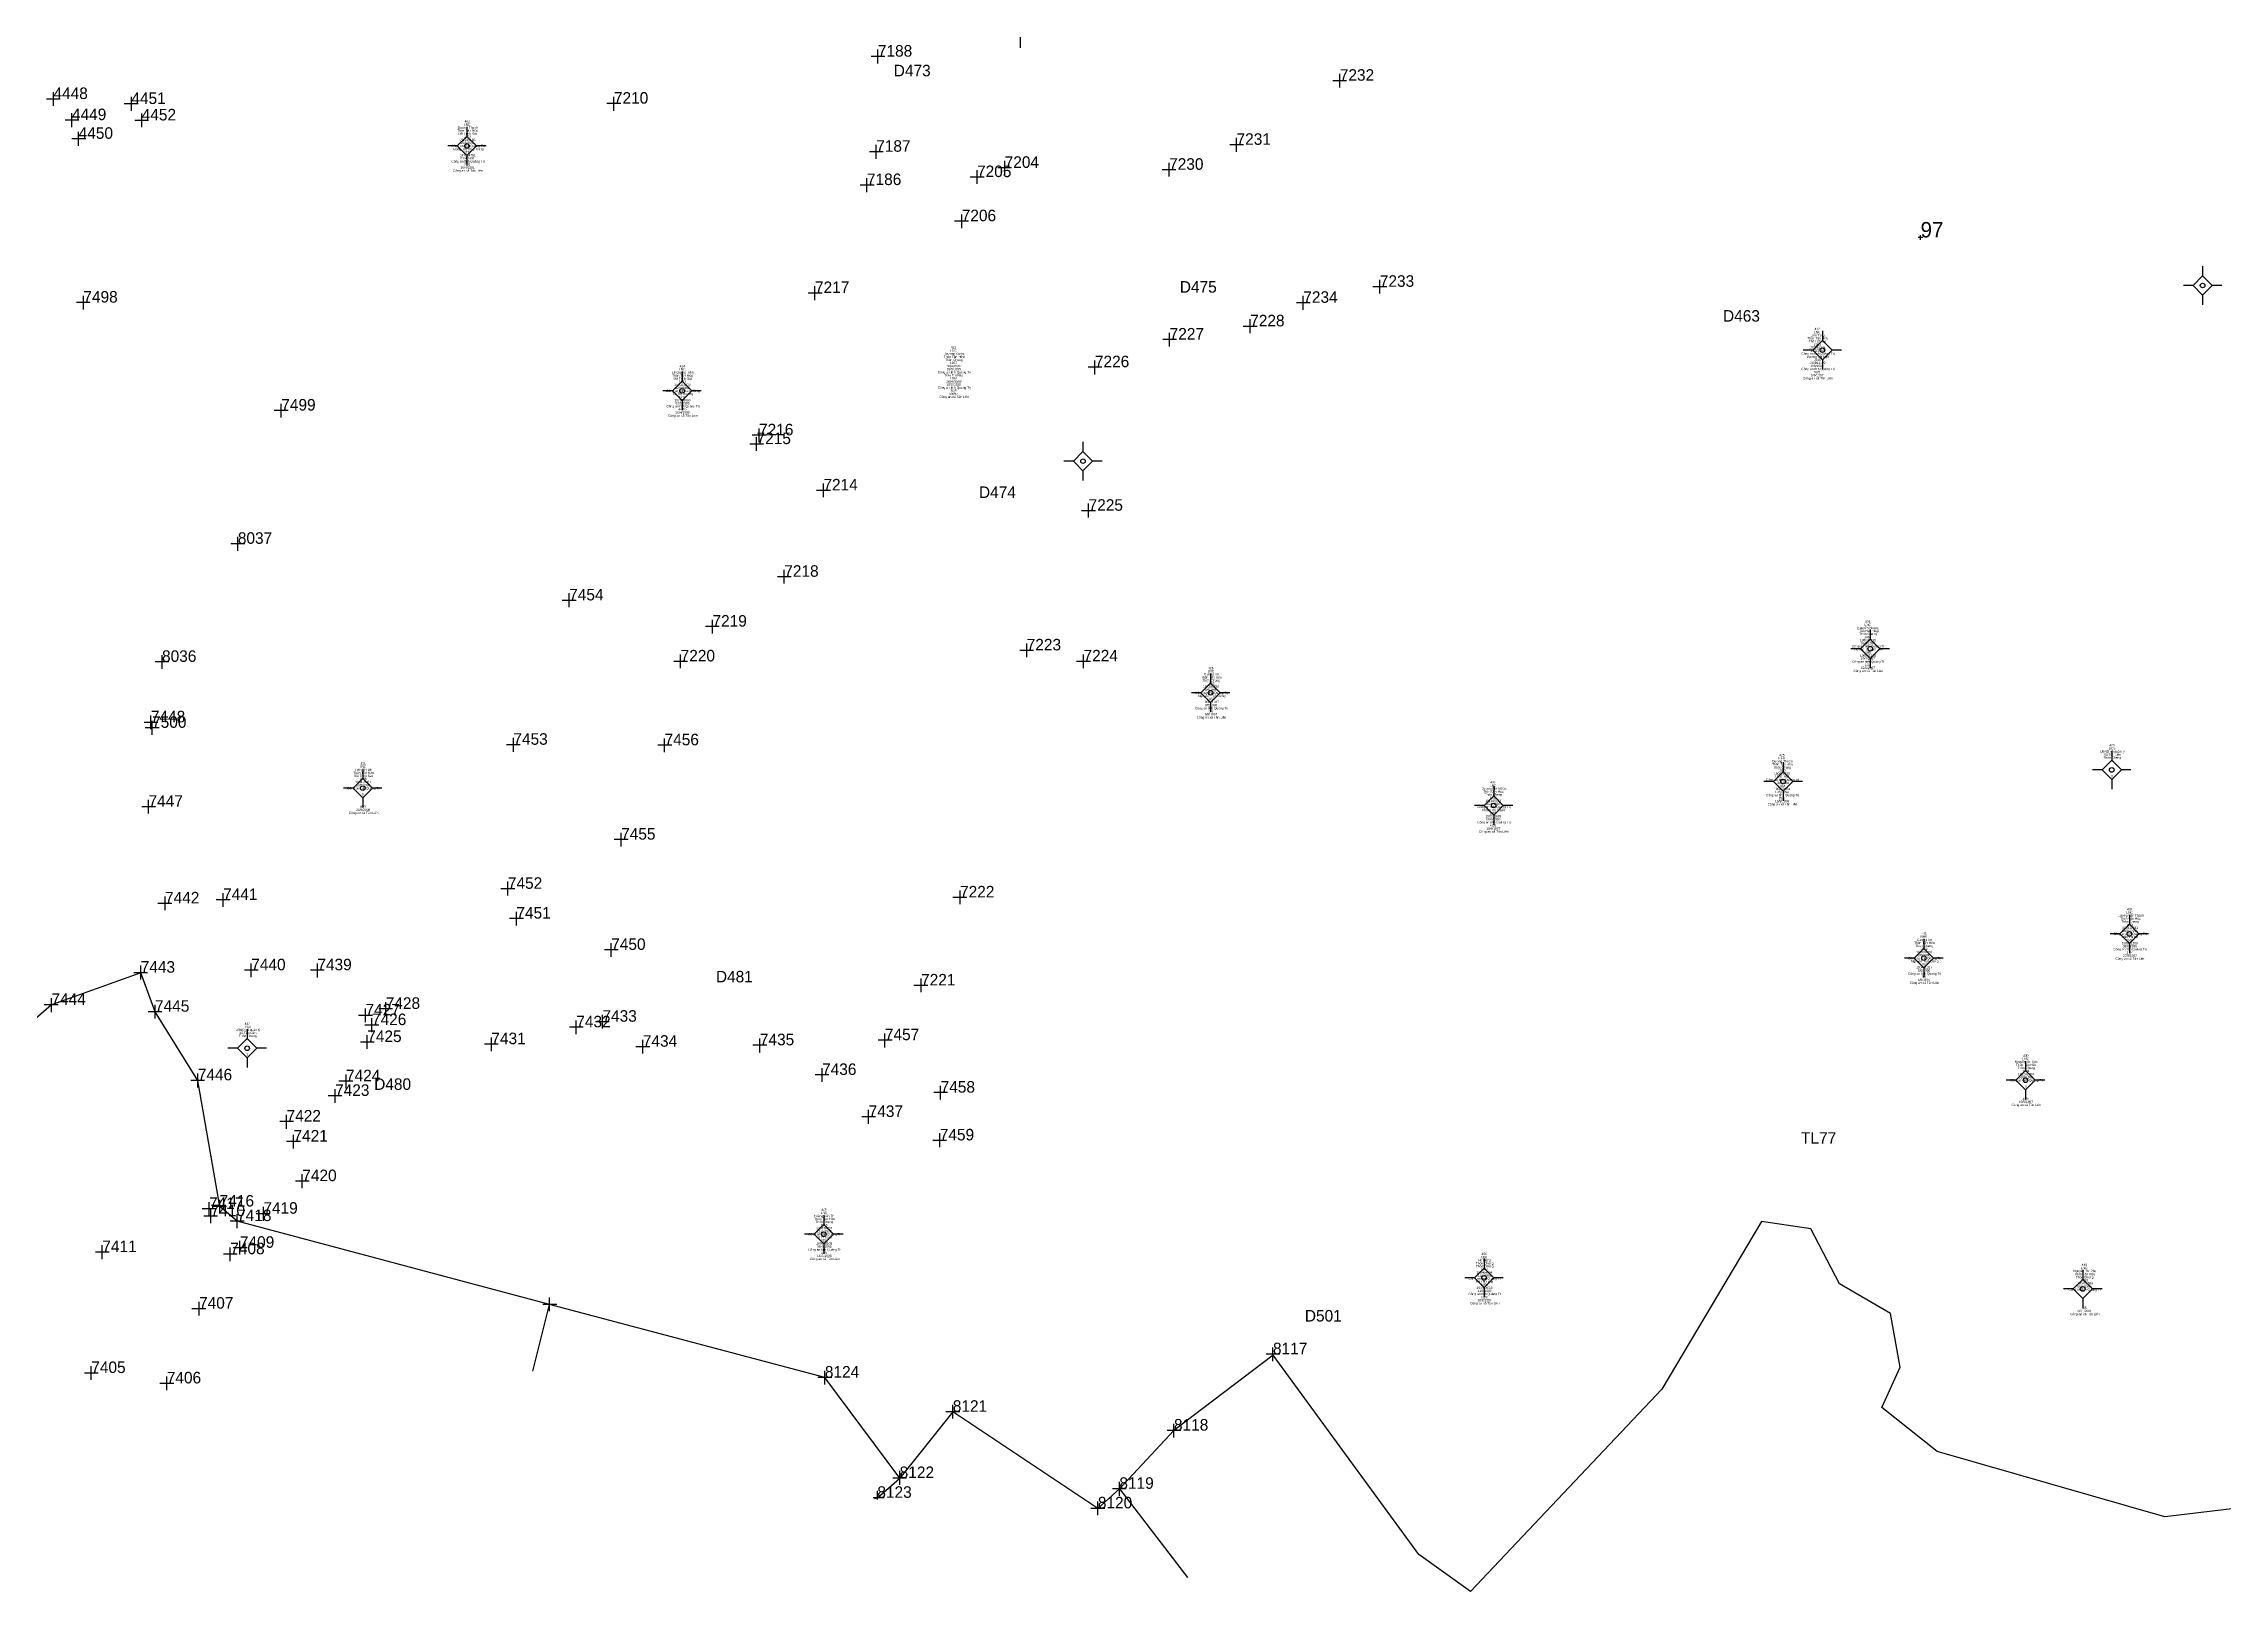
# Model space of a CAD drawing. Extents: x 548949 to 550223, y 1836732 to 1838051.
# Drawn here: x 549335.1 to 549618.3, y 1836975 to 1837176.1 of the extents above; entities that cross this region are included whole.
import ezdxf

# ---------------------------------------------------------------- set-up
doc = ezdxf.new("R2010")
doc.units = 0
for name, color, linetype in [('Level 11', 7, 'Continuous'), ('Level 15', 7, 'Continuous'), ('Level 4', 7, 'Continuous'), ('Level 41', 7, 'Continuous'), ('Level 5', 7, 'Continuous'), ('Level 52', 7, 'Continuous')]:
    doc.layers.add(name, color=color, linetype=linetype)

msp = doc.modelspace()

# ---------------------------------------------------------------- linework, layer by layer
at = {"layer": 'Level 11'}
for p, q in [((549390.04, 1837165.32), (549390.04, 1837164.07)), ((549388.79, 1837162.82), (549387.54, 1837162.82)), ((549390.04, 1837164.07), (549388.79, 1837162.82)), ((549388.79, 1837162.82), (549390.04, 1837161.57)), ((549391.29, 1837162.82), (549390.04, 1837164.07)), ((549390.04, 1837161.57), (549391.29, 1837162.82)), ((549390.04, 1837161.57), (549390.04, 1837160.32)), ((549392.54, 1837162.82), (549391.29, 1837162.82)), ((549614.25, 1837144.69), (549613, 1837144.69)), ((549615.5, 1837145.94), (549614.25, 1837144.69)), ((549614.25, 1837144.69), (549615.5, 1837143.44)), ((549615.5, 1837147.19), (549615.5, 1837145.94)), ((549616.75, 1837144.69), (549615.5, 1837145.94)), ((549615.5, 1837143.44), (549616.75, 1837144.69)), ((549618, 1837144.69), (549616.75, 1837144.69)), ((549615.5, 1837143.44), (549615.5, 1837142.19)), ((549566.11, 1837138.79), (549566.11, 1837137.54)), ((549564.86, 1837136.29), (549563.61, 1837136.29)), ((549566.11, 1837137.54), (549564.86, 1837136.29)), ((549564.86, 1837136.29), (549566.11, 1837135.04)), ((549567.36, 1837136.29), (549566.11, 1837137.54)), ((549566.11, 1837135.04), (549567.36, 1837136.29)), ((549568.61, 1837136.29), (549567.36, 1837136.29)), ((549417.98, 1837133.5), (549417.98, 1837132.25)), ((549566.11, 1837135.04), (549566.11, 1837133.79)), ((549416.73, 1837131), (549415.48, 1837131)), ((549417.98, 1837132.25), (549416.73, 1837131)), ((549416.73, 1837131), (549417.98, 1837129.75)), ((549419.23, 1837131), (549417.98, 1837132.25)), ((549417.98, 1837129.75), (549419.23, 1837131)), ((549420.48, 1837131), (549419.23, 1837131)), ((549417.98, 1837129.75), (549417.98, 1837128.5)), ((549468.81, 1837121.86), (549467.56, 1837121.86)), ((549470.06, 1837123.11), (549468.81, 1837121.86)), ((549468.81, 1837121.86), (549470.06, 1837120.61)), ((549470.06, 1837124.36), (549470.06, 1837123.11)), ((549471.31, 1837121.86), (549470.06, 1837123.11)), ((549470.06, 1837120.61), (549471.31, 1837121.86)), ((549472.56, 1837121.86), (549471.31, 1837121.86)), ((549470.06, 1837120.61), (549470.06, 1837119.36)), ((549572.32, 1837099.99), (549572.32, 1837098.74)), ((549571.07, 1837097.49), (549569.82, 1837097.49)), ((549572.32, 1837098.74), (549571.07, 1837097.49)), ((549571.07, 1837097.49), (549572.32, 1837096.24)), ((549573.57, 1837097.49), (549572.32, 1837098.74)), ((549572.32, 1837096.24), (549573.57, 1837097.49)), ((549572.32, 1837096.24), (549572.32, 1837094.99)), ((549574.82, 1837097.49), (549573.57, 1837097.49)), ((549486.64, 1837094.27), (549486.64, 1837093.02)), ((549485.39, 1837091.77), (549484.14, 1837091.77)), ((549486.64, 1837093.02), (549485.39, 1837091.77)), ((549485.39, 1837091.77), (549486.64, 1837090.52)), ((549487.89, 1837091.77), (549486.64, 1837093.02)), ((549486.64, 1837090.52), (549487.89, 1837091.77)), ((549489.14, 1837091.77), (549487.89, 1837091.77)), ((549486.64, 1837090.52), (549486.64, 1837089.27)), ((549561.01, 1837082.74), (549561.01, 1837081.49)), ((549603.69, 1837082.99), (549602.44, 1837081.74)), ((549603.69, 1837084.24), (549603.69, 1837082.99)), ((549604.94, 1837081.74), (549603.69, 1837082.99)), ((549375.25, 1837079.37), (549374, 1837079.37)), ((549376.5, 1837080.62), (549375.25, 1837079.37)), ((549375.25, 1837079.37), (549376.5, 1837078.12)), ((549376.5, 1837081.87), (549376.5, 1837080.62)), ((549377.75, 1837079.37), (549376.5, 1837080.62)), ((549376.5, 1837078.12), (549377.75, 1837079.37)), ((549379, 1837079.37), (549377.75, 1837079.37)), ((549523.41, 1837079.62), (549523.41, 1837078.37)), ((549559.76, 1837080.24), (549558.51, 1837080.24)), ((549561.01, 1837081.49), (549559.76, 1837080.24)), ((549559.76, 1837080.24), (549561.01, 1837078.99)), ((549562.26, 1837080.24), (549561.01, 1837081.49)), ((549561.01, 1837078.99), (549562.26, 1837080.24)), ((549563.51, 1837080.24), (549562.26, 1837080.24)), ((549602.44, 1837081.74), (549601.19, 1837081.74)), ((549602.44, 1837081.74), (549603.69, 1837080.49)), ((549603.69, 1837080.49), (549604.94, 1837081.74)), ((549603.69, 1837080.49), (549603.69, 1837079.24)), ((549606.19, 1837081.74), (549604.94, 1837081.74)), ((549376.5, 1837078.12), (549376.5, 1837076.87)), ((549522.16, 1837077.12), (549520.91, 1837077.12)), ((549523.41, 1837078.37), (549522.16, 1837077.12)), ((549522.16, 1837077.12), (549523.41, 1837075.87)), ((549524.66, 1837077.12), (549523.41, 1837078.37)), ((549523.41, 1837075.87), (549524.66, 1837077.12)), ((549525.91, 1837077.12), (549524.66, 1837077.12)), ((549561.01, 1837078.99), (549561.01, 1837077.74)), ((549523.41, 1837075.87), (549523.41, 1837074.62)), ((549605.98, 1837062.93), (549605.98, 1837061.68)), ((549579.28, 1837059.79), (549579.28, 1837058.54)), ((549604.73, 1837060.43), (549603.48, 1837060.43)), ((549605.98, 1837061.68), (549604.73, 1837060.43)), ((549604.73, 1837060.43), (549605.98, 1837059.18)), ((549607.23, 1837060.43), (549605.98, 1837061.68)), ((549605.98, 1837059.18), (549607.23, 1837060.43)), ((549608.48, 1837060.43), (549607.23, 1837060.43)), ((549578.03, 1837057.29), (549576.78, 1837057.29)), ((549579.28, 1837058.54), (549578.03, 1837057.29)), ((549578.03, 1837057.29), (549579.28, 1837056.04)), ((549580.53, 1837057.29), (549579.28, 1837058.54)), ((549579.28, 1837056.04), (549580.53, 1837057.29)), ((549581.78, 1837057.29), (549580.53, 1837057.29)), ((549605.98, 1837059.18), (549605.98, 1837057.93)), ((549579.28, 1837056.04), (549579.28, 1837054.79)), ((549360.24, 1837045.57), (549358.99, 1837045.57)), ((549361.49, 1837046.82), (549360.24, 1837045.57)), ((549360.24, 1837045.57), (549361.49, 1837044.32)), ((549361.49, 1837048.07), (549361.49, 1837046.82)), ((549362.74, 1837045.57), (549361.49, 1837046.82)), ((549361.49, 1837044.32), (549362.74, 1837045.57)), ((549363.99, 1837045.57), (549362.74, 1837045.57)), ((549361.49, 1837044.32), (549361.49, 1837043.07)), ((549592.49, 1837042.66), (549591.24, 1837041.41)), ((549592.49, 1837043.91), (549592.49, 1837042.66)), ((549593.74, 1837041.41), (549592.49, 1837042.66)), ((549591.24, 1837041.41), (549589.99, 1837041.41)), ((549591.24, 1837041.41), (549592.49, 1837040.16)), ((549592.49, 1837040.16), (549593.74, 1837041.41)), ((549592.49, 1837040.16), (549592.49, 1837038.91)), ((549594.99, 1837041.41), (549593.74, 1837041.41)), ((549436.39, 1837022.65), (549435.14, 1837021.4)), ((549436.39, 1837023.9), (549436.39, 1837022.65)), ((549437.64, 1837021.4), (549436.39, 1837022.65)), ((549435.14, 1837021.4), (549433.89, 1837021.4)), ((549435.14, 1837021.4), (549436.39, 1837020.15)), ((549436.39, 1837020.15), (549437.64, 1837021.4)), ((549436.39, 1837020.15), (549436.39, 1837018.9)), ((549438.89, 1837021.4), (549437.64, 1837021.4)), ((549522.16, 1837016.98), (549520.91, 1837015.73)), ((549522.16, 1837018.23), (549522.16, 1837016.98)), ((549523.41, 1837015.73), (549522.16, 1837016.98)), ((549520.91, 1837015.73), (549519.66, 1837015.73)), ((549520.91, 1837015.73), (549522.16, 1837014.48)), ((549522.16, 1837014.48), (549523.41, 1837015.73)), ((549522.16, 1837014.48), (549522.16, 1837013.23)), ((549524.66, 1837015.73), (549523.41, 1837015.73)), ((549598.68, 1837014.29), (549597.43, 1837014.29)), ((549599.93, 1837015.54), (549598.68, 1837014.29)), ((549598.68, 1837014.29), (549599.93, 1837013.04)), ((549599.93, 1837016.79), (549599.93, 1837015.54)), ((549601.18, 1837014.29), (549599.93, 1837015.54)), ((549599.93, 1837013.04), (549601.18, 1837014.29)), ((549602.43, 1837014.29), (549601.18, 1837014.29)), ((549599.93, 1837013.04), (549599.93, 1837011.79))]:
    msp.add_line(p, q, dxfattribs=at)
for centre in [(549390.04, 1837162.82), (549615.5, 1837144.69), (549566.11, 1837136.29), (549417.98, 1837131), (549470.06, 1837121.86), (549572.32, 1837097.49), (549486.64, 1837091.77), (549376.5, 1837079.37), (549561.01, 1837080.24), (549603.69, 1837081.74), (549523.41, 1837077.12), (549605.98, 1837060.43), (549579.28, 1837057.29), (549361.49, 1837045.57), (549592.49, 1837041.41), (549436.39, 1837021.4), (549522.16, 1837015.73), (549599.93, 1837014.29)]:
    msp.add_circle(centre, 0.3, dxfattribs=at)
at = {"layer": 'Level 4'}
for p, q in [((549461.96, 1837175.56), (549461.96, 1837177.34)), ((549444.31, 1837174.43), (549442.53, 1837174.43)), ((549443.42, 1837173.54), (549443.42, 1837175.36)), ((549504.31, 1837171.3), (549502.53, 1837171.3)), ((549503.42, 1837170.41), (549503.42, 1837172.19)), ((549337.22, 1837168.92), (549335.44, 1837168.92)), ((549336.33, 1837168.03), (549336.33, 1837169.81)), ((549338.73, 1837165.26), (549338.73, 1837167.07)), ((549347.34, 1837168.28), (549345.52, 1837168.28)), ((549346.45, 1837167.39), (549346.45, 1837169.2)), ((549410.02, 1837168.32), (549408.2, 1837168.32)), ((549409.13, 1837167.4), (549409.13, 1837169.21)), ((549339.62, 1837166.18), (549337.84, 1837166.18)), ((549339.6, 1837162.86), (549339.6, 1837164.64)), ((549348.68, 1837166.14), (549346.9, 1837166.14)), ((549347.79, 1837165.25), (549347.79, 1837167.03)), ((549340.52, 1837163.75), (549338.71, 1837163.75)), ((549444.09, 1837162.07), (549442.31, 1837162.07)), ((549443.2, 1837161.14), (549443.2, 1837162.96)), ((549490.9, 1837162.97), (549489.12, 1837162.97)), ((549490.01, 1837162.08), (549490.01, 1837163.9)), ((549442, 1837156.82), (549442, 1837158.63)), ((549457.22, 1837158.78), (549455.41, 1837158.78)), ((549456.3, 1837157.89), (549456.3, 1837159.67)), ((549460.78, 1837159.98), (549459, 1837159.98)), ((549459.89, 1837159.09), (549459.89, 1837160.9)), ((549482.14, 1837159.73), (549480.36, 1837159.73)), ((549481.25, 1837158.84), (549481.25, 1837160.62)), ((549442.92, 1837157.74), (549441.11, 1837157.74)), ((549455.2, 1837153.04), (549453.38, 1837153.04)), ((549454.31, 1837152.15), (549454.31, 1837153.93)), ((549579.17, 1837150.94), (549578.54, 1837150.94)), ((549578.86, 1837150.63), (549578.86, 1837151.25)), ((549435.25, 1837142.78), (549435.25, 1837144.6)), ((549509.51, 1837144.52), (549507.73, 1837144.52)), ((549508.62, 1837143.63), (549508.62, 1837145.44)), ((549341.1, 1837142.47), (549339.32, 1837142.47)), ((549340.21, 1837141.58), (549340.21, 1837143.36)), ((549436.18, 1837143.71), (549434.36, 1837143.71)), ((549499.57, 1837142.44), (549497.79, 1837142.44)), ((549498.68, 1837141.52), (549498.68, 1837143.33)), ((549492.67, 1837139.38), (549490.85, 1837139.38)), ((549491.78, 1837138.49), (549491.78, 1837140.3)), ((549482.21, 1837137.67), (549480.43, 1837137.67)), ((549481.32, 1837136.78), (549481.32, 1837138.56)), ((549472.5, 1837134.07), (549470.72, 1837134.07)), ((549471.61, 1837133.14), (549471.61, 1837134.96)), ((549366.81, 1837128.44), (549365, 1837128.44)), ((549365.92, 1837127.55), (549365.92, 1837129.33)), ((549428.9, 1837125.22), (549427.09, 1837125.22)), ((549427.66, 1837123.19), (549427.66, 1837124.97)), ((549427.98, 1837124.33), (549427.98, 1837126.11)), ((549428.55, 1837124.08), (549426.77, 1837124.08)), ((549436.34, 1837117.17), (549436.34, 1837118.98)), ((549437.26, 1837118.06), (549435.45, 1837118.06)), ((549470.79, 1837114.53), (549470.79, 1837116.34)), ((549471.68, 1837115.42), (549469.86, 1837115.42)), ((549361.17, 1837111.12), (549359.35, 1837111.12)), ((549360.28, 1837110.23), (549360.28, 1837112.01)), ((549431.26, 1837105.95), (549431.26, 1837107.73)), ((549432.15, 1837106.84), (549430.37, 1837106.84)), ((549404.21, 1837103.77), (549402.39, 1837103.77)), ((549403.32, 1837102.88), (549403.32, 1837104.7)), ((549422.82, 1837100.36), (549421.04, 1837100.36)), ((549421.93, 1837099.47), (549421.93, 1837101.25)), ((549350.43, 1837094.86), (549350.43, 1837096.67)), ((549417.8, 1837094.95), (549417.8, 1837096.73)), ((549463.64, 1837097.27), (549461.86, 1837097.27)), ((549462.75, 1837096.38), (549462.75, 1837098.16)), ((549470.13, 1837094.95), (549470.13, 1837096.73)), ((549351.32, 1837095.78), (549349.54, 1837095.78)), ((549418.69, 1837095.84), (549416.91, 1837095.84)), ((549471.02, 1837095.84), (549469.24, 1837095.84)), ((549349.87, 1837087.92), (549348.09, 1837087.92)), ((549348.98, 1837087.03), (549348.98, 1837088.81)), ((549349.14, 1837086.32), (549349.14, 1837088.1)), ((549350.06, 1837087.21), (549348.25, 1837087.21)), ((549396.96, 1837085.01), (549395.18, 1837085.01)), ((549396.07, 1837084.08), (549396.07, 1837085.9)), ((549416.64, 1837084.94), (549414.82, 1837084.94)), ((549415.71, 1837084.05), (549415.71, 1837085.83)), ((549349.57, 1837076.95), (549347.79, 1837076.95)), ((549348.68, 1837076.06), (549348.68, 1837077.84)), ((549410.96, 1837072.68), (549409.18, 1837072.68)), ((549410.07, 1837071.79), (549410.07, 1837073.57)), ((549350.82, 1837063.5), (549350.82, 1837065.28)), ((549358.37, 1837063.95), (549358.37, 1837065.74)), ((549396.25, 1837066.29), (549394.44, 1837066.29)), ((549395.36, 1837065.4), (549395.36, 1837067.22)), ((549454.98, 1837065.17), (549453.16, 1837065.17)), ((549454.09, 1837064.28), (549454.09, 1837066.06)), ((549351.71, 1837064.39), (549349.89, 1837064.39)), ((549359.3, 1837064.84), (549357.48, 1837064.84)), ((549397.38, 1837062.42), (549395.57, 1837062.42)), ((549396.46, 1837061.53), (549396.46, 1837063.31)), ((549362.02, 1837054.81), (549362.02, 1837056.59)), ((549370.61, 1837054.78), (549370.61, 1837056.59)), ((549409.67, 1837058.35), (549407.89, 1837058.35)), ((549408.78, 1837057.46), (549408.78, 1837059.24)), ((549348.55, 1837055.39), (549346.77, 1837055.39)), ((549347.66, 1837054.5), (549347.66, 1837056.32)), ((549362.91, 1837055.7), (549361.13, 1837055.7)), ((549371.5, 1837055.7), (549369.72, 1837055.7)), ((549449.03, 1837052.84), (549449.03, 1837054.62)), ((549336.96, 1837051.21), (549335.14, 1837051.21)), ((549336.07, 1837050.28), (549336.07, 1837052.1)), ((549349.52, 1837049.43), (549349.52, 1837051.21)), ((549379.49, 1837049.8), (549379.49, 1837051.58)), ((549449.92, 1837053.73), (549448.1, 1837053.73)), ((549350.41, 1837050.32), (549348.63, 1837050.32)), ((549377.78, 1837049.84), (549375.97, 1837049.84)), ((549378.59, 1837048.58), (549376.78, 1837048.58)), ((549376.86, 1837048.95), (549376.86, 1837050.73)), ((549377.7, 1837047.66), (549377.7, 1837049.47)), ((549380.38, 1837050.69), (549378.6, 1837050.69)), ((549405.13, 1837048.29), (549403.35, 1837048.29)), ((549404.24, 1837047.39), (549404.24, 1837049.18)), ((549408.53, 1837049.02), (549406.75, 1837049.02)), ((549407.64, 1837048.13), (549407.64, 1837049.91)), ((549377.98, 1837046.38), (549376.2, 1837046.38)), ((549377.09, 1837045.49), (549377.09, 1837047.27)), ((549394.1, 1837046.1), (549392.32, 1837046.1)), ((549393.21, 1837045.21), (549393.21, 1837046.99)), ((549413.78, 1837045.77), (549411.96, 1837045.77)), ((549412.89, 1837044.88), (549412.89, 1837046.66)), ((549428.98, 1837045.96), (549427.16, 1837045.96)), ((549428.09, 1837045.03), (549428.09, 1837046.85)), ((549445.26, 1837046.62), (549443.44, 1837046.62)), ((549444.33, 1837045.69), (549444.33, 1837047.51)), ((549436.17, 1837041.21), (549436.17, 1837042.99)), ((549355.97, 1837041.4), (549354.19, 1837041.4)), ((549355.08, 1837040.48), (549355.08, 1837042.29)), ((549372.91, 1837038.49), (549372.91, 1837040.27)), ((549375.22, 1837041.28), (549373.4, 1837041.28)), ((549374.33, 1837040.36), (549374.33, 1837042.17)), ((549437.06, 1837042.1), (549435.28, 1837042.1)), ((549452.47, 1837039.8), (549450.68, 1837039.8)), ((549451.57, 1837038.91), (549451.57, 1837040.69)), ((549366.61, 1837035.12), (549366.61, 1837036.94)), ((549373.8, 1837039.38), (549372.02, 1837039.38)), ((549442.22, 1837035.75), (549442.22, 1837037.56)), ((549367.5, 1837036.05), (549365.72, 1837036.05)), ((549367.51, 1837032.56), (549367.51, 1837034.34)), ((549443.11, 1837036.64), (549441.33, 1837036.64)), ((549451.46, 1837032.71), (549451.46, 1837034.52)), ((549368.4, 1837033.45), (549366.62, 1837033.45)), ((549452.35, 1837033.6), (549450.57, 1837033.6)), ((549369.54, 1837028.3), (549367.76, 1837028.3)), ((549368.65, 1837027.41), (549368.65, 1837029.19)), ((549356.54, 1837023.76), (549356.54, 1837025.58)), ((549357.92, 1837024.11), (549357.92, 1837025.89)), ((549357.43, 1837024.69), (549355.65, 1837024.69)), ((549357.64, 1837023.75), (549355.86, 1837023.75)), ((549356.75, 1837022.86), (549356.75, 1837024.64)), ((549358.81, 1837025), (549357.03, 1837025)), ((549361.1, 1837023.11), (549359.29, 1837023.11)), ((549360.18, 1837022.18), (549360.18, 1837024)), ((549364.49, 1837024.07), (549362.68, 1837024.07)), ((549363.6, 1837023.14), (549363.6, 1837024.96)), ((549342.67, 1837018.16), (549342.67, 1837019.97)), ((549360.55, 1837018.75), (549360.55, 1837020.53)), ((549343.56, 1837019.08), (549341.78, 1837019.08)), ((549360.19, 1837018.81), (549358.41, 1837018.81)), ((549359.3, 1837017.92), (549359.3, 1837019.7)), ((549361.48, 1837019.64), (549359.66, 1837019.64)), ((549356.13, 1837011.73), (549354.31, 1837011.73)), ((549355.24, 1837010.84), (549355.24, 1837012.62)), ((549401.71, 1837012.29), (549399.89, 1837012.29)), ((549400.78, 1837011.4), (549400.78, 1837013.18)), ((549495.63, 1837005.81), (549493.85, 1837005.81)), ((549494.74, 1837004.92), (549494.74, 1837006.7)), ((549342.13, 1837003.37), (549340.35, 1837003.37)), ((549341.24, 1837002.48), (549341.24, 1837004.27)), ((549351.05, 1837001.13), (549351.05, 1837002.91)), ((549437.42, 1837002.77), (549435.64, 1837002.77)), ((549436.53, 1837001.88), (549436.53, 1837003.66)), ((549351.98, 1837002.02), (549350.16, 1837002.02)), ((549454.08, 1836998.33), (549452.26, 1836998.33)), ((549453.15, 1836997.44), (549453.15, 1836999.22)), ((549482.77, 1836995.89), (549480.99, 1836995.89)), ((549481.88, 1836995), (549481.88, 1836996.78)), ((549447.14, 1836989.72), (549445.36, 1836989.72)), ((549446.25, 1836988.83), (549446.25, 1836990.64)), ((549474.79, 1836987.43), (549474.79, 1836989.21)), ((549444.24, 1836987.15), (549442.8, 1836987.15)), ((549443.35, 1836986.94), (549443.35, 1836988.08)), ((549472.89, 1836985.78), (549471.1, 1836985.78)), ((549471.99, 1836984.89), (549471.99, 1836986.67)), ((549475.68, 1836988.32), (549473.9, 1836988.32))]:
    msp.add_line(p, q, dxfattribs=at)
at = {"layer": 'Level 41'}
for p, q in [((549398.61, 1837003.59), (549400.78, 1837012.29)), ((549474.79, 1836988.32), (549483.62, 1836976.8))]:
    msp.add_line(p, q, dxfattribs=at)
msp.add_lwpolyline([(549443, 1836987.07), (549443.35, 1836987.15), (549446.25, 1836989.72)], dxfattribs=at)
at = {"layer": 'Level 52'}
for p, q in [((549360.18, 1837023.11), (549357.92, 1837025)), ((549400.78, 1837012.29), (549360.18, 1837023.11)), ((549558.21, 1837023.04), (549545.27, 1837001.27)), ((549513.7, 1836979.78), (549494.76, 1837005.7)), ((549520.4, 1836974.99), (549513.7, 1836979.78))]:
    msp.add_line(p, q, dxfattribs=at)
for points in [[(549347.66, 1837055.39), (549336.07, 1837051.21), (549319.04, 1837036.41)], [(549357.92, 1837025), (549355.08, 1837041.4), (549349.52, 1837050.32), (549347.66, 1837055.39)], [(549568.33, 1837014.96), (549564.62, 1837022.1), (549558.21, 1837023.04)], [(549620.03, 1836985.81), (549610.57, 1836984.68), (549581.01, 1836993.16), (549573.84, 1836998.87), (549576.2, 1837004.13), (549574.97, 1837011.09), (549568.33, 1837014.96)], [(549446.25, 1836989.72), (549436.53, 1837002.77), (549400.78, 1837012.29)], [(549494.76, 1837005.7), (549481.88, 1836995.89), (549474.79, 1836988.32)], [(549545.27, 1837001.27), (549520.4, 1836974.99)], [(549474.79, 1836988.32), (549471.99, 1836985.78), (549453.15, 1836998.33), (549446.25, 1836989.72)]]:
    msp.add_lwpolyline(points, dxfattribs=at)

# ---------------------------------------------------------------- texts
at = {"layer": 'Level 15'}
for s, p in [('Thôn Tân Hữu', (549388.8, 1837164.67)), ('Dương Thanh', (549388.86, 1837165.07)), ('Đồi Trinh Sát', (549388.9, 1837164.27)), ('LNC', (549389.66, 1837165.47)), ('402', (549389.72, 1837165.87)), ('Công an tỉnh Quảng Trị', (549388.02, 1837162.67)), ('Hoàng Thị Thùy Trang', (549388.09, 1837162.27)), ('191216183', (549389.06, 1837163.47)), ('197004751', (549389.1, 1837161.47)), ('15/6/2004', (549389.18, 1837163.07)), ('1973', (549389.62, 1837163.87)), ('1977', (549389.62, 1837161.87)), ('Công an tỉnh Quảng Trị', (549388.02, 1837160.67)), ('Công an xã Tân Liên', (549388.23, 1837159.47)), ('01/4/1991', (549389.2, 1837161.07)), ('16/4/2001', (549389.2, 1837159.87)), ('73/5', (549389.67, 1837160.27)), ('LNC', (549565.02, 1837138.49)), ('412', (549565.08, 1837138.89)), ('Trương Cược', (549452.08, 1837135.68)), ('LNC', (549452.83, 1837136.08)), ('413', (549452.89, 1837136.48)), ('Công an tỉnh Quảng Trị', (549563.38, 1837135.69)), ('Thôn Tân Hữu', (549564.16, 1837137.69)), ('Thôn Cheng', (549564.34, 1837137.29)), ('197045348', (549564.42, 1837136.49)), ('Lâm Tùng', (549564.53, 1837138.09)), ('19/5/1993', (549564.54, 1837136.09)), ('1961', (549565, 1837136.89)), ('Thôn Tân Hiệp', (549416.69, 1837132.85)), ('Lê Quang Hiền', (549416.68, 1837133.25)), ('LNC', (549417.6, 1837133.65)), ('414', (549417.66, 1837134.05)), ('Công an tỉnh Quảng Trị', (549451.19, 1837133.28)), ('Thôn Tân Hữu', (549451.97, 1837135.28)), ('Trần Thị Nậy', (549452.08, 1837132.88)), ('Thôn Cheng', (549452.15, 1837134.88)), ('190478567', (549452.23, 1837134.08)), ('19/5/1995', (549452.35, 1837133.68)), ('1937', (549452.79, 1837134.48)), ('Công an tỉnh Quảng Trị', (549563.38, 1837133.69)), ('Dương Thị Nga', (549564.09, 1837135.29)), ('190891129', (549564.42, 1837134.49)), ('5/6/1997', (549564.64, 1837132.89)), ('8/6/1996', (549564.65, 1837134.09)), ('1966', (549564.98, 1837134.89)), ('50/5', (549565.03, 1837133.29)), ('Công an tỉnh Lâm Đồng', (549415.92, 1837130.85)), ('Đồi Trinh Sát', (549416.84, 1837132.45)), ('Lê Thị Hướng', (549416.82, 1837130.45)), ('250327233', (549417, 1837131.65)), ('22/4/1988', (549417.12, 1837131.25)), ('1979', (549417.56, 1837130.05)), ('1971', (549417.58, 1837132.05)), ('Công an tỉnh Quảng Trị', (549451.19, 1837131.28)), ('Công an xã Tân Liên', (549451.4, 1837130.08)), ('190478588', (549452.23, 1837132.08)), ('19/5/1995', (549452.35, 1837131.68)), ('5/6/97', (549452.67, 1837130.48)), ('1930', (549452.79, 1837132.48)), ('30/5', (549452.84, 1837130.88)), ('Công an xã Tân Liên', (549563.59, 1837132.49)), ('Công an tỉnh Quảng Trị', (549415.96, 1837128.85)), ('Công an xã Tân Liên', (549416.17, 1837127.65)), ('197058880', (549417, 1837129.65)), ('02/5/1995', (549417.12, 1837129.25)), ('20/4/1999', (549417.12, 1837128.05)), ('44/10', (549417.5, 1837128.45)), ('Thôn Hòa Hiệp', (549570.65, 1837099.66)), ('Nguyễn Hoàng', (549570.66, 1837100.06)), ('Thôn Cheng', (549570.9, 1837099.26)), ('1965', (549571.54, 1837098.86)), ('LNC', (549571.58, 1837100.46)), ('424', (549571.64, 1837100.86)), ('Công an tỉnh Quảng Trị', (549569.94, 1837097.66)), ('Dương Thị Kim Liên', (549570.25, 1837097.26)), ('190891139', (549570.98, 1837098.46)), ('190891128', (549570.98, 1837096.46)), ('08/6/1996', (549571.1, 1837098.06)), ('19/7/2007', (549571.1, 1837096.06)), ('1965', (549571.54, 1837096.86)), ('Thôn Tân Hữu', (549485.4, 1837093.62)), ('Thôn Cheng', (549485.58, 1837093.22)), ('Dương An', (549485.78, 1837094.02)), ('LNC', (549486.26, 1837094.42)), ('426', (549486.32, 1837094.82)), ('Công an tỉnh Quảng Trị', (549569.94, 1837095.66)), ('Công an xã Tân Liên', (549570.15, 1837094.46)), ('02/5/2007', (549571.1, 1837094.86)), ('27/4', (549571.59, 1837095.26)), ('Công an tỉnh Quảng Trị', (549484.62, 1837091.62)), ('Nguyễn Thị Hường', (549485.02, 1837091.22)), ('197090750', (549485.66, 1837092.42)), ('190411017', (549485.66, 1837090.42)), ('8/6/1996', (549485.89, 1837092.02)), ('1952', (549486.22, 1837092.82)), ('1952', (549486.22, 1837090.82)), ('Công an tỉnh Quảng Trị', (549484.62, 1837089.62)), ('Công an xã Tân Liên', (549484.83, 1837088.42)), ('5/6/1997', (549485.88, 1837088.82)), ('8/6/1996', (549485.89, 1837090.02)), ('3/5', (549486.38, 1837089.22)), ('423', (549603.37, 1837084.79)), ('LNC', (549376.12, 1837082.02)), ('431', (549376.21, 1837082.42)), ('Thôn Tân Hữu', (549559.57, 1837082.32)), ('Dương Thị Cứ', (549559.59, 1837082.72)), ('Thôn Cheng', (549559.75, 1837081.92)), ('NHK', (549560.4, 1837083.12)), ('425', (549560.49, 1837083.52)), ('UBND xã quản lý', (549602.19, 1837083.99)), ('Thôn Cheng', (549602.63, 1837083.19)), (' Xã Tân Liên ', (549602.54, 1837083.59)), ('DCS', (549603.29, 1837084.39)), ('0', (549603.59, 1837082.79)), ('Công an tỉnh Quảng Trị', (549374.48, 1837079.22)), ('Thôn Tân Hữu', (549375.26, 1837081.22)), ('Đồi Trinh Sát', (549375.36, 1837080.82)), ('Trần Thị Bé', (549375.48, 1837081.62)), ('190478887', (549375.52, 1837080.02)), ('19/5/1993', (549375.64, 1837079.62)), ('1946', (549376.08, 1837080.42)), ('Dương Minh Đức', (549521.84, 1837079.18)), ('LNC', (549522.92, 1837079.58)), ('432', (549522.98, 1837079.98)), ('Công an tỉnh Quảng Trị', (549558.79, 1837080.32)), ('190470210', (549559.83, 1837081.12)), ('190470814', (549559.83, 1837079.12)), ('19/5/1993', (549559.95, 1837080.72)), ('Lâm Cừu', (549560.03, 1837079.92)), ('1950', (549560.39, 1837081.52)), ('1954', (549560.39, 1837079.52)), ('0', (549603.59, 1837080.79)), ('20/8/2006', (549375.64, 1837076.42)), ('49/5', (549376.13, 1837076.82)), ('0', (549376.4, 1837078.42)), ('Công an tỉnh Quảng Trị', (549521.28, 1837076.78)), ('Phạm Thị Tuyết', (549521.92, 1837076.38)), ('Thôn Duy Hòa', (549522.04, 1837078.78)), ('Thôn Cheng', (549522.24, 1837078.38)), ('191165074', (549522.32, 1837077.58)), ('25/4/1995', (549522.44, 1837077.18)), ('1956', (549522.88, 1837077.98)), ('Công an tỉnh Quảng Trị', (549558.79, 1837078.32)), ('Công an xã Tân Liên', (549559, 1837077.12)), ('12/5/1994', (549559.95, 1837078.72)), ('16/5/1998', (549559.95, 1837077.52)), ('29/5', (549560.44, 1837077.92)), ('Công an xã Tân Liên', (549374.69, 1837076.02)), ('Công an tỉnh Quảng Trị', (549521.28, 1837074.78)), ('Công an xã Tân Liên', (549521.49, 1837073.58)), ('190311839', (549522.32, 1837075.58)), ('09/6/1996', (549522.44, 1837075.18)), ('10/8/1997', (549522.44, 1837073.98)), ('1957', (549522.88, 1837075.98)), ('40/6', (549522.94, 1837074.38)), (' Lương Văn Thành', (549604.38, 1837062.68)), (' Thôn Vân Hòa', (549604.67, 1837062.28)), ('LNC', (549605.6, 1837063.08)), ('433', (549605.66, 1837063.48)), ('Thôn Tân Hữu', (549578.02, 1837059.13)), ('Dương An', (549578.4, 1837059.53)), ('NHK', (549578.85, 1837059.93)), ('441', (549578.97, 1837060.33)), ('Công an tỉnh Quảng Trị ', (549603.9, 1837060.28)), ('Thôn Cheng', (549604.92, 1837061.88)), ('Trần Thị Nỡ', (549604.95, 1837059.88)), ('08/06/1996', (549605.01, 1837060.68)), ('190311541', (549605.04, 1837061.08)), ('1963', (549605.56, 1837061.48)), ('1965', (549605.56, 1837059.48)), ('Công an tỉnh Quảng Trị', (549577.24, 1837057.13)), ('Nguyễn Thị Hường', (549577.64, 1837056.73)), ('Thôn Cheng', (549578.2, 1837058.73)), ('197090750', (549578.28, 1837057.93)), ('8/6/1996', (549578.51, 1837057.53)), ('1952', (549578.84, 1837058.33)), ('1952', (549578.84, 1837056.33)), ('Công an tỉnh Quảng Trị ', (549603.9, 1837058.28)), ('Công an xã Tân Liên', (549604.17, 1837057.08)), ('190891100', (549605, 1837059.08)), ('09/6/1996', (549605.12, 1837058.68)), ('10/8/1997', (549605.12, 1837057.48)), ('17/7', (549605.61, 1837057.88)), ('Công an tỉnh Quảng Trị', (549577.24, 1837055.13)), ('Công an xã Tân Liên', (549577.45, 1837053.93)), ('190411017', (549578.28, 1837055.93)), ('5/6/1997', (549578.5, 1837054.33)), ('8/6/1996', (549578.51, 1837055.53)), ('3/5', (549579, 1837054.73)), ('UBND xã quản lý', (549359.99, 1837047.82)), ('TSN', (549361.11, 1837048.22)), ('442', (549361.17, 1837048.62)), ('Thôn Cheng', (549360.43, 1837047.02)), (' Xã Tân Liên ', (549360.34, 1837047.42)), ('0', (549361.39, 1837046.62)), ('0', (549361.39, 1837044.62)), ('Nguyễn Thị Cúc', (549591.09, 1837043.67)), ('Thôn Tân Hữu', (549591.25, 1837043.27)), ('Thôn Cheng', (549591.43, 1837042.87)), ('1944', (549592.07, 1837042.47)), ('LNC', (549592.11, 1837044.07)), ('440', (549592.17, 1837044.47)), ('Công an tỉnh Quảng Trị', (549590.47, 1837041.27)), ('191292084', (549591.51, 1837042.07)), ('08/6/1996', (549591.63, 1837041.67)), ('0', (549592.39, 1837040.47)), ('Công an xã Tân Liên', (549590.68, 1837038.07)), ('05/6/1997', (549591.63, 1837038.47)), ('45/5', (549592.12, 1837038.87)), ('Hoàng Văn Thị', (549435.09, 1837023.65)), ('Thôn Tân Hữu', (549435.15, 1837023.25)), ('Thôn Cheng', (549435.33, 1837022.85)), ('1945', (549435.97, 1837022.45)), ('LNC', (549436.01, 1837024.05)), ('445', (549436.07, 1837024.45)), ('Công an tỉnh Quảng Trị', (549434.37, 1837021.25)), ('190478337', (549435.41, 1837022.05)), ('190478103', (549435.41, 1837020.05)), ('Lê Thị Sen', (549435.45, 1837020.85)), ('08-6-1996', (549435.51, 1837019.65)), ('11-5-1993', (549435.51, 1837021.65)), ('1951', (549435.99, 1837020.45)), ('Công an tỉnh Quảng Trị', (549434.37, 1837019.25)), ('Công an xã Tân Liên', (549434.58, 1837018.05)), ('16-5-1993', (549435.51, 1837018.45)), ('31/5', (549436.02, 1837018.85)), ('Thôn Cheng', (549521.1, 1837017.49)), ('Thôn Cheng', (549521.1, 1837017.09)), ('Hồ Hàng', (549521.4, 1837017.89)), ('1947', (549521.74, 1837016.69)), ('ONT', (549521.76, 1837018.29)), ('450', (549521.84, 1837018.69)), ('LNC', (549599.72, 1837016.88)), ('449', (549599.78, 1837017.28)), ('Công an tỉnh Quảng Trị', (549520.14, 1837015.49)), ('Hồ Thị Lang', (549521.1, 1837015.09)), ('190464054', (549521.18, 1837016.29)), ('190464053', (549521.18, 1837014.29)), ('11/6/1996', (549521.3, 1837015.89)), ('11/6/1996', (549521.3, 1837013.89)), ('1958', (549521.74, 1837014.69)), ('Công an tỉnh Quảng Trị', (549598.08, 1837014.08)), ('Nguyễn Thị Phụ', (549598.71, 1837016.48)), ('Thôn Tân Hữu', (549598.86, 1837016.08)), ('Thôn Cheng', (549599.04, 1837015.68)), (' 190456586', (549599.08, 1837014.88)), ('08/6/1996', (549599.24, 1837014.48)), ('1953', (549599.68, 1837015.28)), ('Công an tỉnh Quảng Trị', (549520.14, 1837013.49)), ('Công an xã Tân Liên', (549520.35, 1837012.29)), ('10/8/1997', (549521.3, 1837012.69)), ('91/9', (549521.79, 1837013.09)), ('02/1/2001', (549599.26, 1837011.28)), ('5/5', (549599.84, 1837011.68)), ('Công an xã Tân Liên', (549598.29, 1837010.88))]:
    msp.add_text(s, height=0.3, dxfattribs=at).set_placement(p)
at = {"layer": 'Level 5'}
for s, height, p in [('7188', 1.5, (549443.42, 1837174.43)), ('D473 ', 1.5, (549445.48, 1837171.87)), ('7232', 1.5, (549503.42, 1837171.3)), ('4448', 1.5, (549336.33, 1837168.92)), ('4449', 1.5, (549338.73, 1837166.18)), ('4451', 1.5, (549346.45, 1837168.28)), ('4452', 1.5, (549347.79, 1837166.14)), ('7210', 1.5, (549409.13, 1837168.32)), ('4450', 1.5, (549339.6, 1837163.75)), ('7231', 1.5, (549490.01, 1837162.97)), ('7187', 1.5, (549443.2, 1837162.07)), ('7204', 1.5, (549459.89, 1837159.98)), ('7186', 1.5, (549442, 1837157.74)), ('7205', 1.5, (549456.3, 1837158.78)), ('7230', 1.5, (549481.25, 1837159.73)), ('7206', 1.5, (549454.31, 1837153.04)), ('97', 2, (549578.86, 1837150.94)), ('7217', 1.5, (549435.25, 1837143.71)), ('D475 ', 1.5, (549482.64, 1837143.76)), ('7233', 1.5, (549508.62, 1837144.52)), ('7498', 1.5, (549340.21, 1837142.47)), ('7234', 1.5, (549498.68, 1837142.44)), ('7227', 1.5, (549481.32, 1837137.67)), ('7228', 1.5, (549491.78, 1837139.38)), ('D463 ', 1.5, (549553.2, 1837139.99)), ('7226', 1.5, (549471.61, 1837134.07)), ('7499', 1.5, (549365.92, 1837128.44)), ('7215', 1.5, (549427.66, 1837124.08)), ('7216', 1.5, (549427.98, 1837125.22)), ('7214', 1.5, (549436.34, 1837118.06)), ('D474 ', 1.5, (549456.55, 1837117.08)), ('7225', 1.5, (549470.79, 1837115.42)), ('8037', 1.5, (549360.28, 1837111.12)), ('7218', 1.5, (549431.26, 1837106.84)), ('7454', 1.5, (549403.32, 1837103.77)), ('7219', 1.5, (549421.93, 1837100.36)), ('8036', 1.5, (549350.43, 1837095.78)), ('7220', 1.5, (549417.8, 1837095.84)), ('7223', 1.5, (549462.75, 1837097.27)), ('7224', 1.5, (549470.13, 1837095.84)), ('7448', 1.5, (549348.98, 1837087.92)), ('7500', 1.5, (549349.14, 1837087.21)), ('7453', 1.5, (549396.07, 1837085.01)), ('7456', 1.5, (549415.71, 1837084.94)), ('7447', 1.5, (549348.68, 1837076.95)), ('7455', 1.5, (549410.07, 1837072.68)), ('7442', 1.5, (549350.82, 1837064.39)), ('7441', 1.5, (549358.37, 1837064.84)), ('7452', 1.5, (549395.36, 1837066.29)), ('7222', 1.5, (549454.09, 1837065.17)), ('7451', 1.5, (549396.46, 1837062.42)), ('7450', 1.5, (549408.78, 1837058.35)), ('7443', 1.5, (549347.66, 1837055.39)), ('7440', 1.5, (549362.02, 1837055.7)), ('7439', 1.5, (549370.61, 1837055.7)), ('D481 ', 1.5, (549422.38, 1837054.13)), ('7221', 1.5, (549449.03, 1837053.73)), ('7444', 1.5, (549336.07, 1837051.21)), ('7445', 1.5, (549349.52, 1837050.32)), ('7427', 1.5, (549376.86, 1837049.84)), ('7428', 1.5, (549379.49, 1837050.69)), ('7426', 1.5, (549377.7, 1837048.58)), ('7432', 1.5, (549404.24, 1837048.29)), ('7433', 1.5, (549407.64, 1837049.02)), ('7457', 1.5, (549444.33, 1837046.62)), ('7425', 1.5, (549377.09, 1837046.38)), ('7431', 1.5, (549393.21, 1837046.1)), ('7434', 1.5, (549412.89, 1837045.77)), ('7435', 1.5, (549428.09, 1837045.96)), ('7446', 1.5, (549355.08, 1837041.4)), ('7424', 1.5, (549374.33, 1837041.28)), ('7436', 1.5, (549436.17, 1837042.1)), ('7423', 1.5, (549372.91, 1837039.38)), ('D480 ', 1.5, (549377.99, 1837040.16)), ('7458', 1.5, (549451.57, 1837039.8)), ('7422', 1.5, (549366.61, 1837036.05)), ('7437', 1.5, (549442.22, 1837036.64)), ('7421', 1.5, (549367.51, 1837033.45)), ('7459', 1.5, (549451.46, 1837033.6)), ('TL77 ', 1.5, (549563.33, 1837033.16)), ('7420', 1.5, (549368.65, 1837028.3)), ('7417', 1.5, (549356.54, 1837024.69)), ('7416', 1.5, (549357.92, 1837025)), ('7419', 1.5, (549363.6, 1837024.07)), ('7410', 1.5, (549356.75, 1837023.75)), ('7418', 1.5, (549360.18, 1837023.11)), ('7411', 1.5, (549342.67, 1837019.08)), ('7408', 1.5, (549359.3, 1837018.81)), ('7409', 1.5, (549360.55, 1837019.64)), ('7407', 1.5, (549355.24, 1837011.73)), ('D501 ', 1.5, (549498.88, 1837010.06)), ('8117', 1.5, (549494.74, 1837005.81)), ('7405', 1.5, (549341.24, 1837003.37)), ('7406', 1.5, (549351.05, 1837002.02)), ('8124', 1.5, (549436.53, 1837002.77)), ('8121', 1.5, (549453.15, 1836998.33)), ('8118', 1.5, (549481.88, 1836995.89)), ('8123', 1.5, (549443.35, 1836987.15)), ('8122', 1.5, (549446.25, 1836989.72)), ('8119', 1.5, (549474.79, 1836988.32)), ('8120', 1.5, (549471.99, 1836985.78))]:
    msp.add_text(s, height=height, dxfattribs=at).set_placement(p)

doc.saveas('drawing.dxf')
